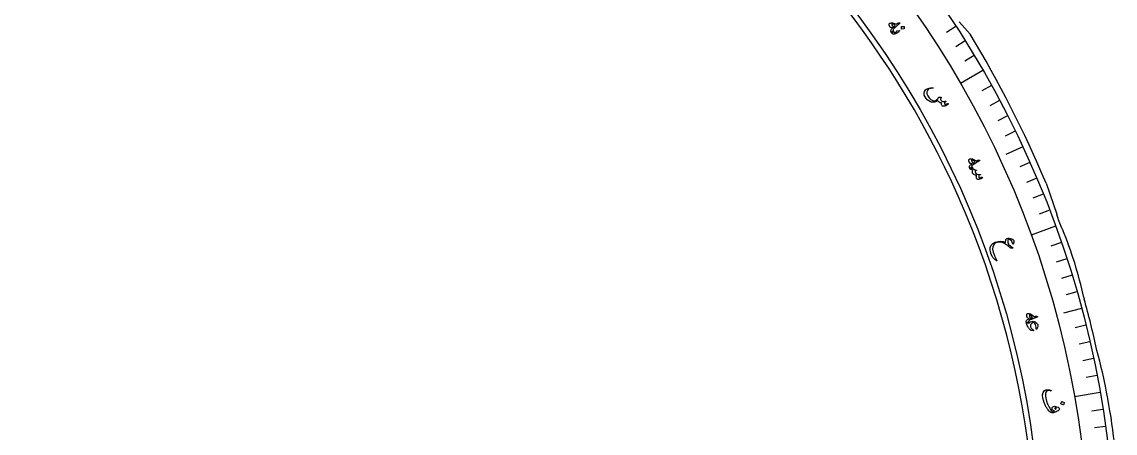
# Model space of a CAD drawing. Header units: millimetres. Extents: x -60 to 60, y -60 to 79.
# Drawn here: x -6.5 to 59.7, y 7.9 to 32.8 of the extents above; entities that cross this region are included whole.
import ezdxf

# ---------------------------------------------------------------- set-up
doc = ezdxf.new("R2010")
doc.units = ezdxf.units.MM
for name, color, linetype in [('CUT_INNER', 6, 'Continuous'), ('CUT_OUTER', 1, 'Continuous'), ('ENGRAVE', 7, 'Continuous'), ('ENGRAVE_FINE', 8, 'Continuous'), ('TEXT', 5, 'Continuous')]:
    doc.layers.add(name, color=color, linetype=linetype)

msp = doc.modelspace()

# ---------------------------------------------------------------- linework, layer by layer
at = {"layer": 'CUT_INNER'}
for centre, radius, start, end in [((0.0002, -0.0002), 54.8999, 92.296788, 23.906489), ((0.0007, 0.0006), 54.8991, 23.905994, 87.704055)]:
    msp.add_arc(centre, radius, start, end, dxfattribs=at)
at = {"layer": 'CUT_OUTER'}
for points in [[(50.2656, 32.7834), (50.2733, 32.7718), (50.2821, 32.7609), (50.9253, 32.0376), (50.9278, 32.0345)], [(55.5163, 23.0202), (56.169, 21.1431), (56.17, 21.1398), (56.1691, 21.1365), (56.1618, 21.1145)], [(57.796, 16.1121), (57.8266, 16.0028)]]:
    msp.add_lwpolyline(points, dxfattribs=at)
for centre, radius, start, end in [((-7.5947, -3.4295), 68.4293, 22.738468, 31.215382), ((9.7197, 3.5697), 49.6456, 19.687713, 20.695447), ((56.2059, 20.0974), 0.3244, 25.047791, 37.519953), ((35.6462, 11.4132), 22.6426, 11.977235, 22.929525), ((0.3784, 0.0997), 59.6087, 12.490006, 15.473366), ((20.1177, 2.7478), 39.7995, 6.083477, 14.914468)]:
    msp.add_arc(centre, radius, start, end, dxfattribs=at)
at = {"layer": 'ENGRAVE'}
for points in [[(51.6965, 29.847), (50.3362, 29.0616)], [(54.1011, 25.2278), (53.0843, 24.7536)], [(56.094, 20.4166), (54.6179, 19.8793)], [(57.66, 15.4499), (56.5762, 15.1595)], [(58.7871, 10.3658), (57.2402, 10.093)]]:
    msp.add_lwpolyline(points, dxfattribs=at)
for radius in [59.694, 58.1232, 55.206]:
    msp.add_circle((0, 0), radius, dxfattribs=at)
at = {"layer": 'ENGRAVE_FINE'}
for points in [[(50.0636, 32.5117), (49.499, 32.145)], [(50.6234, 31.633), (50.0525, 31.2763)], [(51.1677, 30.7447), (50.5907, 30.398)], [(52.2095, 28.9402), (51.6208, 28.6139)], [(52.7067, 28.0246), (52.1123, 27.7086)], [(53.1877, 27.1005), (52.5879, 26.7949)], [(53.6526, 26.1681), (53.0475, 25.873)], [(54.5332, 24.2797), (53.9182, 24.0059)], [(54.9486, 23.3243), (54.3289, 23.0613)], [(55.3473, 22.3618), (54.7231, 22.1096)], [(55.7291, 21.3924), (55.1007, 21.1512)], [(56.4418, 19.4345), (55.8053, 19.2153)], [(56.7724, 18.4465), (56.1321, 18.2384)], [(57.0857, 17.4528), (56.4419, 17.256)], [(57.3816, 16.4539), (56.7344, 16.2683)], [(57.9208, 14.4413), (57.2676, 14.2784)], [(58.164, 13.4282), (57.5081, 13.2768)], [(58.3895, 12.4111), (57.7311, 12.2711)], [(58.5973, 11.3902), (57.9364, 11.2617)], [(58.9591, 9.3382), (58.2942, 9.2329)], [(59.1131, 8.3078), (58.4464, 8.2141)]]:
    msp.add_lwpolyline(points, dxfattribs=at)
at = {"layer": 'TEXT'}
for points in [[(46.6451, 32.7201), (46.6594, 32.718), (46.6649, 32.7123), (46.6617, 32.7031), (46.6497, 32.6902), (46.6418, 32.6833), (46.6311, 32.6736), (46.6175, 32.6611), (46.6009, 32.6458), (46.5812, 32.6276), (46.5582, 32.6066), (46.5318, 32.5827), (46.502, 32.5559), (46.4727, 32.5296), (46.4465, 32.506), (46.4234, 32.4853), (46.4032, 32.4673), (46.3863, 32.4521), (46.3725, 32.4399), (46.362, 32.4305), (46.3546, 32.4241), (46.3095, 32.382), (46.2776, 32.3446), (46.2591, 32.312), (46.2539, 32.2841), (46.2554, 32.2681), (46.2609, 32.2513), (46.2703, 32.2336), (46.2836, 32.2151), (46.2895, 32.2027), (46.29, 32.1905), (46.285, 32.1783), (46.2747, 32.1661), (46.2603, 32.1543), (46.2445, 32.1441), (46.2274, 32.1355), (46.2089, 32.1285), (46.1919, 32.1242), (46.1781, 32.1228), (46.1673, 32.1244), (46.1596, 32.1288), (46.135, 32.1649), (46.12, 32.2003), (46.1146, 32.2351), (46.1188, 32.2693), (46.1343, 32.3064), (46.1606, 32.3465), (46.1978, 32.3897), (46.2459, 32.436), (46.1994, 32.4323), (46.1598, 32.4338), (46.1269, 32.4406), (46.1008, 32.4527), (46.085, 32.4663), (46.0697, 32.4845), (46.0549, 32.5075), (46.0406, 32.5351), (46.0279, 32.5659), (46.0191, 32.5932), (46.0144, 32.6169), (46.0137, 32.6371), (46.0171, 32.6561), (46.0236, 32.6718), (46.0333, 32.684), (46.0461, 32.6929), (46.0643, 32.701), (46.0857, 32.7081), (46.1104, 32.7143), (46.1385, 32.7193), (46.1674, 32.7234), (46.191, 32.7257), (46.2094, 32.7264), (46.2226, 32.7254), (46.2834, 32.7113), (46.3446, 32.6923), (46.4062, 32.6682), (46.4682, 32.6392), (46.4933, 32.6595), (46.5151, 32.6768), (46.5337, 32.691), (46.549, 32.7022), (46.5626, 32.7106), (46.5759, 32.7164), (46.589, 32.7198), (46.6017, 32.7206)], [(46.3912, 32.5707), (46.3391, 32.6086), (46.2883, 32.6361), (46.2389, 32.6531), (46.1909, 32.6598), (46.1857, 32.6588), (46.1821, 32.6562), (46.1803, 32.6519), (46.1801, 32.646), (46.1841, 32.6274), (46.1904, 32.6086), (46.1989, 32.5896), (46.2098, 32.5705), (46.223, 32.5511), (46.2384, 32.5316), (46.2562, 32.5119), (46.2762, 32.4921), (46.2798, 32.4893), (46.2844, 32.487), (46.2899, 32.4852), (46.2965, 32.4837), (46.3071, 32.4924), (46.3181, 32.5017), (46.3295, 32.5117), (46.3412, 32.5223), (46.3532, 32.5334), (46.3655, 32.5453), (46.3782, 32.5577), (46.3912, 32.5707)], [(46.9122, 32.5102), (46.9151, 32.5097), (46.9178, 32.5079), (46.9203, 32.5051), (46.9226, 32.501), (46.9305, 32.4664), (46.9349, 32.4317), (46.9357, 32.3969), (46.933, 32.3621), (46.9317, 32.358), (46.9296, 32.3551), (46.9267, 32.3535), (46.9229, 32.353), (46.7728, 32.3459), (46.7686, 32.3466), (46.7659, 32.3493), (46.7645, 32.354), (46.7646, 32.3607), (46.7647, 32.3666), (46.7645, 32.3756), (46.7642, 32.3878), (46.7637, 32.4033), (46.7629, 32.4221), (46.7617, 32.4445), (46.76, 32.4704), (46.7579, 32.4999), (46.7581, 32.5042), (46.7592, 32.507), (46.7612, 32.5084), (46.7643, 32.5085)], [(46.5077, 32.2483), (46.62, 32.2689), (46.6334, 32.2697), (46.6409, 32.2659), (46.6427, 32.2577), (46.6386, 32.2449), (46.6211, 32.2144), (46.6006, 32.1859), (46.577, 32.1595), (46.5504, 32.135), (46.5205, 32.1124), (46.4872, 32.0918), (46.4503, 32.0731), (46.41, 32.0563), (46.335, 32.0382), (46.2684, 32.0442), (46.2099, 32.0744), (46.1596, 32.1288), (46.1592, 32.1388), (46.1674, 32.1551), (46.1843, 32.1776), (46.2098, 32.2065), (46.2247, 32.2201), (46.2385, 32.2291), (46.2512, 32.2334), (46.2628, 32.2332), (46.2688, 32.2308), (46.2743, 32.2269), (46.2792, 32.2217), (46.2836, 32.2151), (46.3112, 32.1779), (46.3419, 32.1502), (46.3757, 32.132), (46.4126, 32.1233), (46.415, 32.1234), (46.4174, 32.1245), (46.4198, 32.1267), (46.4223, 32.13), (46.438, 32.1489), (46.4523, 32.1706), (46.4651, 32.1952), (46.4765, 32.2226), (46.4813, 32.2323), (46.4881, 32.2398), (46.4969, 32.2452), (46.5077, 32.2483)], [(49.5645, 27.8428), (49.5723, 27.8438), (49.5787, 27.8431), (49.5838, 27.8406), (49.5874, 27.8363), (49.5901, 27.8297), (49.5908, 27.8232), (49.5896, 27.8169), (49.5864, 27.8106), (49.5728, 27.792), (49.5534, 27.7733), (49.5284, 27.7545), (49.4976, 27.7357), (49.4443, 27.7101), (49.3901, 27.6923), (49.3348, 27.6824), (49.2785, 27.6802), (49.2637, 27.682), (49.2508, 27.6858), (49.2399, 27.6917), (49.231, 27.6997), (49.2086, 27.7341), (49.1933, 27.7761), (49.1849, 27.8256), (49.1835, 27.8828), (49.1119, 27.891), (49.0535, 27.9154), (49.0082, 27.9562), (48.9759, 28.0133), (48.9441, 27.9976), (48.913, 27.9834), (48.8827, 27.9707), (48.8531, 27.9594), (48.824, 27.9496), (48.7952, 27.941), (48.7668, 27.9337), (48.7388, 27.9276), (48.686, 27.9207), (48.6329, 27.9216), (48.5797, 27.9306), (48.5261, 27.9475), (48.4215, 27.9987), (48.3307, 28.0641), (48.2537, 28.1439), (48.1904, 28.238), (48.1409, 28.3569), (48.1291, 28.467), (48.1551, 28.5687), (48.219, 28.6618), (48.2474, 28.6862), (48.2844, 28.7094), (48.3299, 28.7314), (48.3839, 28.7521), (48.4457, 28.7705), (48.513, 28.7845), (48.5858, 28.7942), (48.6641, 28.7995), (48.6693, 28.7993), (48.6738, 28.7979), (48.6775, 28.7954), (48.6804, 28.7916), (48.6825, 28.7874), (48.6835, 28.7832), (48.6834, 28.7792), (48.6823, 28.7752), (48.6796, 28.7714), (48.676, 28.7686), (48.6717, 28.7667), (48.6665, 28.7658), (48.5634, 28.7569), (48.4827, 28.7427), (48.4244, 28.7232), (48.3885, 28.6985), (48.3274, 28.6133), (48.301, 28.5208), (48.3094, 28.421), (48.3523, 28.3136), (48.4418, 28.1808), (48.5451, 28.0842), (48.6625, 28.0239), (48.7942, 27.9998), (48.8524, 28.0336), (48.9086, 28.0785), (48.9628, 28.1346), (49.0148, 28.2018), (49.0197, 28.2094), (49.0248, 28.2148), (49.0301, 28.2182), (49.0356, 28.2196), (49.0563, 28.2211), (49.0758, 28.2224), (49.0941, 28.2235), (49.1112, 28.2243), (49.1269, 28.2249), (49.1411, 28.225), (49.1536, 28.2247), (49.1646, 28.224), (49.1697, 28.2229), (49.1729, 28.2205), (49.1742, 28.2168), (49.1736, 28.2117), (49.1727, 28.2087), (49.171, 28.2044), (49.1687, 28.1987), (49.1658, 28.1917), (49.162, 28.1835), (49.1574, 28.1743), (49.1519, 28.1641), (49.1454, 28.1529), (49.1335, 28.1308), (49.1255, 28.1134), (49.1216, 28.1008), (49.1218, 28.0929), (49.1403, 28.0532), (49.1683, 28.019), (49.2061, 27.9902), (49.2535, 27.9669), (49.2785, 27.9628), (49.3143, 27.9651), (49.361, 27.9738), (49.4185, 27.9889), (49.424, 27.9903), (49.4293, 27.9902), (49.4346, 27.9885), (49.4397, 27.9854), (49.4438, 27.982), (49.4467, 27.9782), (49.4484, 27.9739), (49.4489, 27.9693), (49.4429, 27.9585), (49.4269, 27.9467), (49.401, 27.9338), (49.365, 27.9199), (49.3636, 27.8801), (49.3696, 27.8418), (49.3828, 27.805), (49.4034, 27.7697), (49.4139, 27.7762), (49.4218, 27.7824), (49.4272, 27.7885), (49.43, 27.7943), (49.4324, 27.8004), (49.4355, 27.8051), (49.4395, 27.8083), (49.4443, 27.81)], [(51.4822, 24.4123), (51.4959, 24.4078), (51.5004, 24.4013), (51.4956, 24.3927), (51.4816, 24.3821), (51.4727, 24.3766), (51.4605, 24.3688), (51.445, 24.3588), (51.4261, 24.3464), (51.4036, 24.3318), (51.3774, 24.315), (51.3473, 24.2959), (51.3135, 24.2745), (51.2802, 24.2534), (51.2504, 24.2346), (51.2241, 24.2181), (51.2012, 24.2037), (51.1819, 24.1916), (51.1663, 24.1819), (51.1543, 24.1744), (51.146, 24.1693), (51.0944, 24.1354), (51.0568, 24.1039), (51.033, 24.0749), (51.0232, 24.0483), (51.022, 24.0322), (51.0246, 24.0147), (51.0309, 23.9957), (51.0409, 23.9752), (51.0446, 23.9621), (51.043, 23.9499), (51.0361, 23.9387), (51.0239, 23.9284), (51.0077, 23.9192), (50.9904, 23.9118), (50.9721, 23.9062), (50.9527, 23.9024), (50.9352, 23.9011), (50.9214, 23.902), (50.911, 23.9053), (50.9042, 23.911), (50.8859, 23.9507), (50.8771, 23.9882), (50.8777, 24.0234), (50.8876, 24.0564), (50.909, 24.0903), (50.9417, 24.1254), (50.9857, 24.1618), (51.0409, 24.1993), (50.9944, 24.2035), (50.9556, 24.2117), (50.9243, 24.2239), (50.9007, 24.2402), (50.8874, 24.2562), (50.8753, 24.2768), (50.8646, 24.3019), (50.8552, 24.3316), (50.8478, 24.3641), (50.8437, 24.3924), (50.8431, 24.4166), (50.8458, 24.4366), (50.8523, 24.4548), (50.8613, 24.4691), (50.8729, 24.4796), (50.8871, 24.4862), (50.9064, 24.4911), (50.9287, 24.4945), (50.9541, 24.4964), (50.9826, 24.4967), (51.0118, 24.4958), (51.0355, 24.4942), (51.0537, 24.4917), (51.0665, 24.4886), (51.1241, 24.4644), (51.1813, 24.4353), (51.238, 24.4013), (51.2942, 24.3623), (51.3223, 24.3781), (51.3467, 24.3914), (51.3674, 24.4023), (51.3844, 24.4108), (51.3993, 24.4167), (51.4134, 24.4203), (51.4268, 24.4214), (51.4395, 24.4201)], [(51.6787, 23.3731), (51.6825, 23.3707), (51.6836, 23.3665), (51.6818, 23.3602), (51.6772, 23.352), (51.668, 23.3413), (51.6532, 23.3297), (51.6329, 23.3171), (51.607, 23.3037), (51.577, 23.2896), (51.5468, 23.2779), (51.5164, 23.2687), (51.4859, 23.2619), (51.4239, 23.2544), (51.3764, 23.2556), (51.3433, 23.2656), (51.3246, 23.2845), (51.3034, 23.3395), (51.2949, 23.3954), (51.299, 23.4524), (51.3157, 23.5103), (51.2463, 23.513), (51.1868, 23.5267), (51.1373, 23.5513), (51.0977, 23.5868), (51.072, 23.6314), (51.062, 23.6839), (51.0677, 23.7444), (51.089, 23.813), (51.0209, 23.8287), (50.9674, 23.8503), (50.9285, 23.8777), (50.9042, 23.911), (50.9049, 23.9203), (50.9141, 23.9332), (50.9319, 23.9496), (50.9582, 23.9696), (50.986, 23.9855), (51.009, 23.9917), (51.0273, 23.9883), (51.0409, 23.9752), (51.0895, 23.9128), (51.149, 23.8659), (51.2194, 23.8348), (51.3008, 23.8192), (51.3052, 23.8183), (51.3088, 23.8169), (51.3115, 23.8148), (51.3133, 23.812), (51.3146, 23.8083), (51.315, 23.8045), (51.3144, 23.8008), (51.3129, 23.797), (51.3054, 23.7918), (51.2899, 23.7887), (51.2666, 23.7877), (51.2353, 23.7888), (51.2236, 23.7629), (51.2214, 23.7301), (51.2285, 23.6904), (51.2451, 23.6438), (51.2826, 23.5934), (51.3432, 23.5621), (51.4271, 23.55), (51.5343, 23.5569), (51.5398, 23.5573), (51.5441, 23.5567), (51.5472, 23.5551), (51.5492, 23.5526), (51.5508, 23.5481), (51.5513, 23.5438), (51.5509, 23.5398), (51.5494, 23.536), (51.5464, 23.5324), (51.5432, 23.5295), (51.5395, 23.5273), (51.5355, 23.526), (51.4644, 23.512), (51.4567, 23.4869), (51.4526, 23.4591), (51.452, 23.4285), (51.455, 23.3952), (51.4611, 23.3642), (51.4693, 23.3423), (51.4797, 23.3294), (51.4921, 23.3255), (51.5069, 23.329), (51.5255, 23.3392), (51.5481, 23.356), (51.5745, 23.3794), (51.584, 23.3817), (51.6045, 23.3814), (51.6361, 23.3786), (51.6787, 23.3731)], [(51.2067, 24.3077), (51.1617, 24.3538), (51.1163, 24.3894), (51.0705, 24.4145), (51.0243, 24.4292), (51.019, 24.4291), (51.015, 24.4271), (51.0125, 24.4232), (51.0113, 24.4174), (51.0121, 24.3984), (51.0151, 24.3788), (51.0204, 24.3587), (51.0279, 24.3379), (51.0376, 24.3167), (51.0496, 24.2949), (51.0638, 24.2725), (51.0802, 24.2495), (51.0833, 24.2462), (51.0874, 24.2432), (51.0925, 24.2404), (51.0987, 24.2379), (51.1107, 24.2447), (51.1231, 24.252), (51.136, 24.2599), (51.1493, 24.2683), (51.163, 24.2774), (51.1771, 24.2869), (51.1917, 24.297), (51.2067, 24.3077)], [(53.5416, 19.583), (53.5574, 19.5605), (53.5669, 19.5332), (53.5701, 19.5012), (53.567, 19.4644), (53.5633, 19.4449), (53.559, 19.4267), (53.5542, 19.4097), (53.5488, 19.394), (53.5429, 19.3795), (53.5367, 19.3664), (53.5301, 19.3547), (53.5231, 19.3442), (53.5155, 19.3362), (53.5091, 19.336), (53.5039, 19.3437), (53.4998, 19.3592), (53.4717, 19.4564), (53.4191, 19.5368), (53.3422, 19.6004), (53.241, 19.6469), (53.2354, 19.6472), (53.2305, 19.6453), (53.2261, 19.6411), (53.2223, 19.6347), (53.2004, 19.5612), (53.1948, 19.4883), (53.2053, 19.4161), (53.2321, 19.3445), (53.2393, 19.3325), (53.2515, 19.318), (53.2686, 19.3011), (53.2905, 19.2816), (53.3333, 19.2472), (53.371, 19.2168), (53.4037, 19.1903), (53.4314, 19.1678), (53.4541, 19.1493), (53.4718, 19.1348), (53.4844, 19.1244), (53.4921, 19.1179), (53.4999, 19.1076), (53.4988, 19.1002), (53.489, 19.0957), (53.4703, 19.0941), (53.4193, 19.0952), (53.3806, 19.0982), (53.3541, 19.1031), (53.3399, 19.11), (53.3127, 19.137), (53.2824, 19.165), (53.249, 19.194), (53.2124, 19.2239), (53.1726, 19.2548), (53.1297, 19.2865), (53.0836, 19.3192), (53.0344, 19.3528), (52.9199, 19.4144), (52.7996, 19.4485), (52.6733, 19.4552), (52.5412, 19.4348), (52.4739, 19.4112), (52.4156, 19.3777), (52.3664, 19.3343), (52.3261, 19.2811), (52.2864, 19.1708), (52.2834, 19.0292), (52.3169, 18.856), (52.3866, 18.651), (52.3997, 18.6202), (52.4146, 18.5872), (52.431, 18.552), (52.4491, 18.5147), (52.4689, 18.4754), (52.4904, 18.4341), (52.5136, 18.3909), (52.5386, 18.3458), (52.5424, 18.3378), (52.5441, 18.3315), (52.5436, 18.3269), (52.541, 18.3239), (52.5222, 18.326), (52.4871, 18.3484), (52.4355, 18.3909), (52.3675, 18.4536), (52.3285, 18.4924), (52.2973, 18.5275), (52.2739, 18.5587), (52.2583, 18.5861), (52.2111, 18.692), (52.1745, 18.7903), (52.1484, 18.8811), (52.1329, 18.9643), (52.135, 19.133), (52.1866, 19.2702), (52.2878, 19.3759), (52.4389, 19.45), (52.6104, 19.4934), (52.771, 19.5064), (52.9207, 19.4888), (53.0595, 19.4405), (53.064, 19.5067), (53.0727, 19.5625), (53.0858, 19.6078), (53.1031, 19.6426), (53.1113, 19.6534), (53.1213, 19.6623), (53.1331, 19.6695), (53.1466, 19.6749), (53.1854, 19.683), (53.2233, 19.6875), (53.2604, 19.6883), (53.2966, 19.6854), (53.3727, 19.6705), (53.439, 19.6484), (53.4953, 19.6192), (53.5416, 19.583)], [(54.9789, 14.9565), (54.9916, 14.9496), (54.9949, 14.9424), (54.9887, 14.9348), (54.973, 14.9268), (54.9633, 14.923), (54.9499, 14.9175), (54.9328, 14.9103), (54.9121, 14.9015), (54.8874, 14.8911), (54.8586, 14.8792), (54.8256, 14.8656), (54.7885, 14.8506), (54.7521, 14.8357), (54.7194, 14.8225), (54.6906, 14.8108), (54.6656, 14.8007), (54.6445, 14.7922), (54.6274, 14.7853), (54.6143, 14.7801), (54.6052, 14.7765), (54.5484, 14.7523), (54.5058, 14.7279), (54.4773, 14.7035), (54.4629, 14.6791), (54.459, 14.6635), (54.4584, 14.6458), (54.4612, 14.626), (54.4674, 14.604), (54.4688, 14.5904), (54.4651, 14.5787), (54.4563, 14.5689), (54.4425, 14.561), (54.4249, 14.5548), (54.4066, 14.5505), (54.3876, 14.5482), (54.3678, 14.5479), (54.3504, 14.5496), (54.3369, 14.553), (54.3273, 14.5581), (54.3216, 14.5649), (54.3106, 14.6072), (54.3085, 14.6457), (54.3153, 14.6802), (54.3309, 14.7109), (54.358, 14.7406), (54.3963, 14.7694), (54.446, 14.7974), (54.5069, 14.8246), (54.462, 14.8369), (54.4252, 14.8518), (54.3966, 14.8694), (54.3762, 14.8896), (54.3659, 14.9077), (54.3577, 14.93), (54.3515, 14.9567), (54.3475, 14.9875), (54.3459, 15.0208), (54.3469, 15.0494), (54.3505, 15.0733), (54.3567, 15.0925), (54.3663, 15.1093), (54.3778, 15.1218), (54.391, 15.1301), (54.4062, 15.1341), (54.426, 15.1356), (54.4486, 15.135), (54.4739, 15.1324), (54.502, 15.1276), (54.5305, 15.1216), (54.5536, 15.1158), (54.5711, 15.1102), (54.5832, 15.1048), (54.6356, 15.0709), (54.6868, 15.0322), (54.7366, 14.9887), (54.785, 14.9404), (54.8155, 14.951), (54.8419, 14.9598), (54.8642, 14.9669), (54.8824, 14.9722), (54.898, 14.9755), (54.9126, 14.9765), (54.9259, 14.9752), (54.9382, 14.9717)], [(54.7294, 14.0892), (54.6206, 14.1079), (54.6095, 14.1109), (54.6003, 14.1143), (54.593, 14.1179), (54.5875, 14.1218), (54.5637, 14.1425), (54.5405, 14.1653), (54.5179, 14.1902), (54.496, 14.2172), (54.4745, 14.2461), (54.4533, 14.2768), (54.4323, 14.3093), (54.4117, 14.3436), (54.3763, 14.4085), (54.3495, 14.467), (54.3312, 14.5191), (54.3216, 14.5649), (54.3248, 14.5843), (54.3374, 14.5998), (54.3592, 14.6116), (54.3903, 14.6197), (54.4193, 14.6231), (54.4416, 14.6226), (54.457, 14.6185), (54.4657, 14.6105), (54.4661, 14.6089), (54.4666, 14.6073), (54.467, 14.6056), (54.4674, 14.604), (54.4694, 14.5917), (54.4722, 14.5798), (54.4757, 14.5682), (54.48, 14.5572), (54.5038, 14.5845), (54.5319, 14.6083), (54.5642, 14.6284), (54.6007, 14.645), (54.6688, 14.6642), (54.7329, 14.6687), (54.7929, 14.6583), (54.8488, 14.633), (54.9045, 14.5961), (54.95, 14.5575), (54.9853, 14.5172), (55.0104, 14.4753), (55.0231, 14.4262), (55.0195, 14.366), (54.9994, 14.2945), (54.9629, 14.2119), (54.9564, 14.202), (54.9483, 14.196), (54.9386, 14.1939), (54.9272, 14.1957), (54.9176, 14.2001), (54.9113, 14.2068), (54.9083, 14.216), (54.9086, 14.2274), (54.9108, 14.3099), (54.8986, 14.3888), (54.8721, 14.4642), (54.8312, 14.536), (54.8102, 14.5632), (54.7896, 14.5829), (54.7696, 14.595), (54.75, 14.5997), (54.7277, 14.5962), (54.7016, 14.5825), (54.6717, 14.5586), (54.638, 14.5247), (54.6052, 14.4856), (54.582, 14.4509), (54.5686, 14.4205), (54.5649, 14.3944), (54.5733, 14.3419), (54.5926, 14.2922), (54.6229, 14.245), (54.6642, 14.2005), (54.7089, 14.1618), (54.7306, 14.1415), (54.7446, 14.1243), (54.7508, 14.1103), (54.7492, 14.0995), (54.7453, 14.0943), (54.7407, 14.0908), (54.7354, 14.0891), (54.7294, 14.0892)], [(54.6893, 14.9021), (54.6531, 14.9554), (54.6147, 14.9985), (54.574, 15.0313), (54.5311, 15.0538), (54.5259, 15.0547), (54.5217, 15.0534), (54.5185, 15.05), (54.5163, 15.0445), (54.5137, 15.0256), (54.5132, 15.0058), (54.5149, 14.9851), (54.5186, 14.9634), (54.5244, 14.9407), (54.5324, 14.9171), (54.5424, 14.8926), (54.5545, 14.8671), (54.557, 14.8633), (54.5605, 14.8596), (54.565, 14.8559), (54.5707, 14.8524), (54.5837, 14.8569), (54.5972, 14.862), (54.6113, 14.8675), (54.6258, 14.8735), (54.6409, 14.8799), (54.6565, 14.8868), (54.6727, 14.8942), (54.6893, 14.9021)], [(56.306, 9.4045), (56.314, 9.3716), (56.3067, 9.3364), (56.2843, 9.2989), (56.2468, 9.2592), (56.1957, 9.2209), (56.1327, 9.1878), (56.0577, 9.1598), (55.9709, 9.137), (55.9391, 9.1308), (55.909, 9.1282), (55.8807, 9.129), (55.8542, 9.1333), (55.7992, 9.1547), (55.744, 9.1908), (55.6887, 9.2418), (55.6332, 9.3074), (55.6062, 9.3452), (55.5801, 9.3844), (55.5548, 9.4251), (55.5305, 9.4673), (55.507, 9.5112), (55.4843, 9.5567), (55.4625, 9.6039), (55.4415, 9.6529), (55.4216, 9.7022), (55.4033, 9.7507), (55.3864, 9.7982), (55.3711, 9.8448), (55.3573, 9.8906), (55.3452, 9.9357), (55.3348, 9.9802), (55.3261, 10.024), (55.3075, 10.2101), (55.3307, 10.3537), (55.3958, 10.4551), (55.5032, 10.5143), (55.5296, 10.5205), (55.5602, 10.5247), (55.595, 10.5269), (55.634, 10.5271), (55.6775, 10.5237), (55.7207, 10.5157), (55.7634, 10.5031), (55.8057, 10.4859), (55.8107, 10.4831), (55.8146, 10.4794), (55.8174, 10.4749), (55.819, 10.4695), (55.8193, 10.4641), (55.8179, 10.4595), (55.8149, 10.4556), (55.8103, 10.4525), (55.8049, 10.4504), (55.7997, 10.4496), (55.7947, 10.4502), (55.7898, 10.4521), (55.6938, 10.4803), (55.6162, 10.481), (55.557, 10.4545), (55.516, 10.4008), (55.483, 10.2931), (55.4753, 10.1646), (55.4929, 10.015), (55.5356, 9.8443), (55.56, 9.7703), (55.5879, 9.6969), (55.6196, 9.6239), (55.6548, 9.5514), (55.6937, 9.4795), (55.7362, 9.4082), (55.7824, 9.3375), (55.8321, 9.2675), (55.8621, 9.2307), (55.8923, 9.2042), (55.9227, 9.1879), (55.9534, 9.1819), (55.9723, 9.1909), (55.989, 9.2031), (56.0035, 9.2183), (56.0158, 9.2365), (56.0162, 9.2385), (56.0147, 9.2406), (56.0113, 9.2428), (56.0059, 9.2451), (55.9637, 9.2627), (55.9305, 9.2847), (55.9063, 9.3111), (55.8911, 9.3421), (55.8803, 9.4014), (55.89, 9.4501), (55.9201, 9.4883), (55.9707, 9.5159), (56.0183, 9.5237), (56.079, 9.5176), (56.1529, 9.4977), (56.2399, 9.4638), (56.262, 9.4522), (56.2804, 9.4384), (56.295, 9.4225), (56.306, 9.4045)], [(56.0757, 9.3472), (56.0842, 9.3424), (56.0919, 9.3418), (56.0989, 9.3457), (56.1052, 9.3539), (56.1185, 9.3852), (56.1187, 9.4109), (56.1057, 9.431), (56.0797, 9.4454), (56.0722, 9.4466), (56.0659, 9.4461), (56.0608, 9.4438), (56.0568, 9.4399), (56.046, 9.4141), (56.0456, 9.3901), (56.0555, 9.3678), (56.0757, 9.3472)], [(56.6097, 9.7611), (56.6122, 9.7594), (56.6139, 9.7567), (56.615, 9.753), (56.6154, 9.7483), (56.608, 9.7134), (56.5973, 9.6799), (56.5834, 9.6478), (56.5663, 9.6172), (56.5634, 9.614), (56.5603, 9.6123), (56.557, 9.612), (56.5533, 9.6132), (56.4142, 9.6705), (56.4107, 9.673), (56.4093, 9.6766), (56.4101, 9.6815), (56.413, 9.6876), (56.4155, 9.6928), (56.4192, 9.7011), (56.424, 9.7124), (56.4301, 9.7267), (56.4373, 9.7442), (56.4456, 9.7652), (56.455, 9.7896), (56.4655, 9.8174), (56.4674, 9.8212), (56.4696, 9.8233), (56.472, 9.8237), (56.4748, 9.8224)]]:
    msp.add_lwpolyline(points, close=True, dxfattribs=at)

doc.saveas('drawing.dxf')
